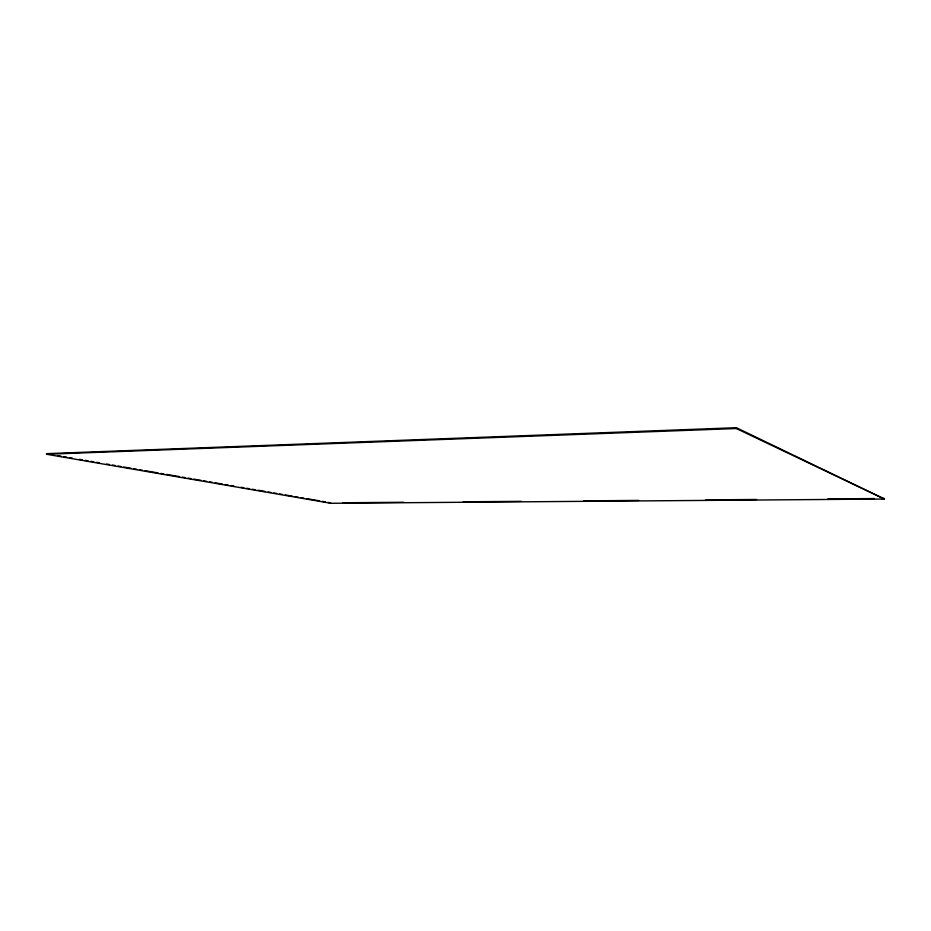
<?xml version="1.0" encoding="UTF-8"?>
<svg xmlns="http://www.w3.org/2000/svg" width="931" height="931" viewBox="0 0 931 931"><rect width="100%" height="100%" fill="white"/><g stroke="black" fill="none" stroke-linecap="round" stroke-linejoin="round"><path stroke-width="1.4" d="M884.45 499.039L736.386 427.713L46.597 453.653L46.55 454.247L330.947 503.287L884.45 499.039L736.374 428.528L46.55 454.247M736.374 428.528L736.386 427.713M330.947 503.287L328.119 502.356M342.596 502.752L403.612 502.275M463.173 501.797L521.279 501.344M583.737 500.855L638.945 500.413M705.768 499.889L756.612 499.482M827.799 498.923L874.279 498.55M881.541 498.504L884.45 498.481M46.597 453.653L49.459 454.153M58.036 455.631L60.887 456.12M63.75 456.621L66.601 457.109M69.464 457.61L72.327 458.099M79.472 459.344L82.324 459.833M85.187 460.333L88.038 460.822M90.901 461.322L93.763 461.811M96.615 462.3L99.477 462.8M106.623 464.034L109.474 464.534M112.337 465.023L115.188 465.523M118.051 466.012L120.914 466.512M123.765 467.001L130.91 468.235M133.773 468.735L136.624 469.224M139.487 469.724L142.35 470.213M145.201 470.714L158.061 472.936M160.923 473.425L163.775 473.926M166.637 474.414L179.497 476.637M182.36 477.138L185.211 477.626M188.074 478.127L190.925 478.615M193.788 479.116L200.933 480.349M203.796 480.85L206.647 481.339M209.51 481.839L212.361 482.328M215.224 482.828L222.369 484.062M225.232 484.551L228.083 485.051M230.946 485.54L233.797 486.04M240.943 487.274L243.806 487.763M246.657 488.263L249.52 488.752M252.382 489.252L255.234 489.741M258.096 490.241L265.242 491.475M268.093 491.964L270.956 492.464M273.819 492.953L276.67 493.453M279.533 493.942L282.384 494.442M285.247 494.931L292.392 496.176M295.243 496.665L298.106 497.154M300.969 497.654L303.82 498.143M306.683 498.644L319.542 500.866M322.394 501.367L325.256 501.856"/></g></svg>
